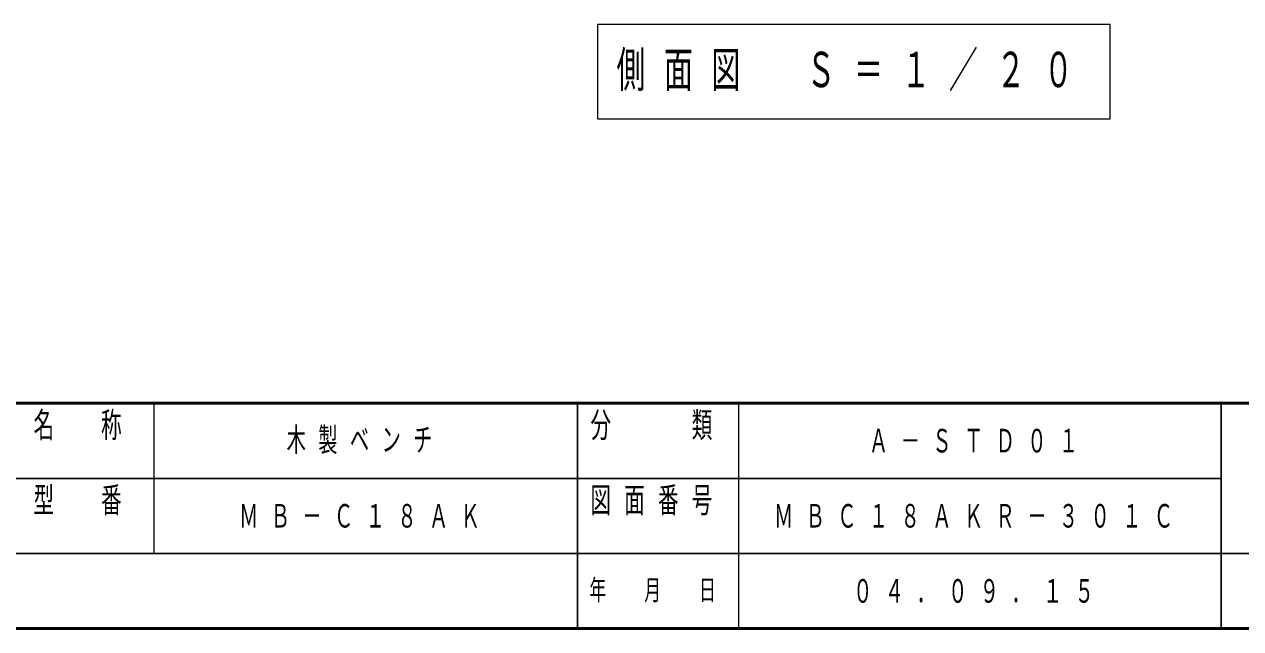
# Model space of a CAD drawing. Units: millimetres on the paper, scale 1:20. Extents: x -365 to 0, y -26 to 257.
# Drawn here: x -181.6 to -68.2, y 0 to 56.3 of the extents above; entities that cross this region are included whole.
import ezdxf

# ---------------------------------------------------------------- set-up
doc = ezdxf.new("R2010")
doc.units = ezdxf.units.MM
doc.layers.add('1_20', color=7, linetype='Continuous', lineweight=25)
doc.layers.add('NAKAMURA図枠', color=7, linetype='Continuous', lineweight=13)
doc.layers.add('99', color=7, linetype='Continuous')
doc.styles.add('ＭＳ ゴシック', font='')
doc.styles.get('ＭＳ ゴシック').set_extended_font_data('MS Gothic')

msp = doc.modelspace()

# ---------------------------------------------------------------- linework, layer by layer
at = {"layer": '1_20', "lineweight": 13}
for p, q in [((-128.131, 56.32), (-128.131, 47.52)), ((-80.331, 56.32), (-128.131, 56.32)), ((-80.331, 47.52), (-80.331, 56.32)), ((-128.131, 47.52), (-80.331, 47.52))]:
    msp.add_line(p, q, dxfattribs=at)
at = {"layer": 'NAKAMURA図枠', "lineweight": 50}
for p, q in [((-365, 21), (0, 21)), ((-365, 0), (0, 0))]:
    msp.add_line(p, q, dxfattribs=at)
at = {"layer": 'NAKAMURA図枠'}
for p, q in [((-169.5, 21), (-169.5, 7)), ((-115, 21), (-115, 0))]:
    msp.add_line(p, q, dxfattribs=at)
at = {"layer": 'NAKAMURA図枠', "color": 211, "lineweight": 25}
for p, q in [((-130, 21), (-130, 0)), ((-70, 21), (-70, 0)), ((-182.5, 14), (-70, 14)), ((-237.5, 7), (0, 7))]:
    msp.add_line(p, q, dxfattribs=at)

# ---------------------------------------------------------------- texts
at = {"layer": '1_20', "insert": (-104.231, 51.92), "char_height": 3.299, "attachment_point": 5, "style": 'ＭＳ ゴシック'}
msp.add_mtext('\\T1.64;\\W0.6;側面図\u3000Ｓ＝１／２０', dxfattribs=at)
at = {"layer": '99', "char_height": 2.199, "attachment_point": 5, "style": 'ＭＳ ゴシック'}
for s, insert in [('\\T1.64;\\W0.6;木製ベンチ', (-149.75, 17.5)), ('\\T1.64;\\W0.6;Ａ－ＳＴＤ０１', (-92.5, 17.5)), ('\\T1.64;\\W0.6;ＭＢ－Ｃ１８ＡＫ', (-149.75, 10.5)), ('\\T1.64;\\W0.6;ＭＢＣ１８ＡＫＲ－３０１Ｃ', (-92.5, 10.5)), ('\\T1.64;\\W0.6;０４．０９．１５', (-92.5, 3.5))]:
    msp.add_mtext(s, dxfattribs=dict(at, insert=insert))
at = {"layer": 'NAKAMURA図枠', "color": 4, "style": 'ＭＳ ゴシック'}
for s, insert, char_height, attachment_point in [('\\T1.64;\\W0.6;名\u3000称', (-176, 20.167), 2.346, 2), ('\\T1.64;\\W0.6;分\u3000\u3000類', (-122.5, 20.167), 2.346, 2), ('\\T1.64;\\W0.6;型\u3000番', (-176, 13.167), 2.346, 2), ('\\T1.64;\\W0.6;図面番号', (-122.5, 13.167), 2.346, 2), ('\\T1.64;\\W0.6;年\u3000月\u3000日', (-122.5, 3.5), 1.906, 5)]:
    msp.add_mtext(s, dxfattribs=dict(at, insert=insert, char_height=char_height, attachment_point=attachment_point))

doc.saveas('drawing.dxf')
